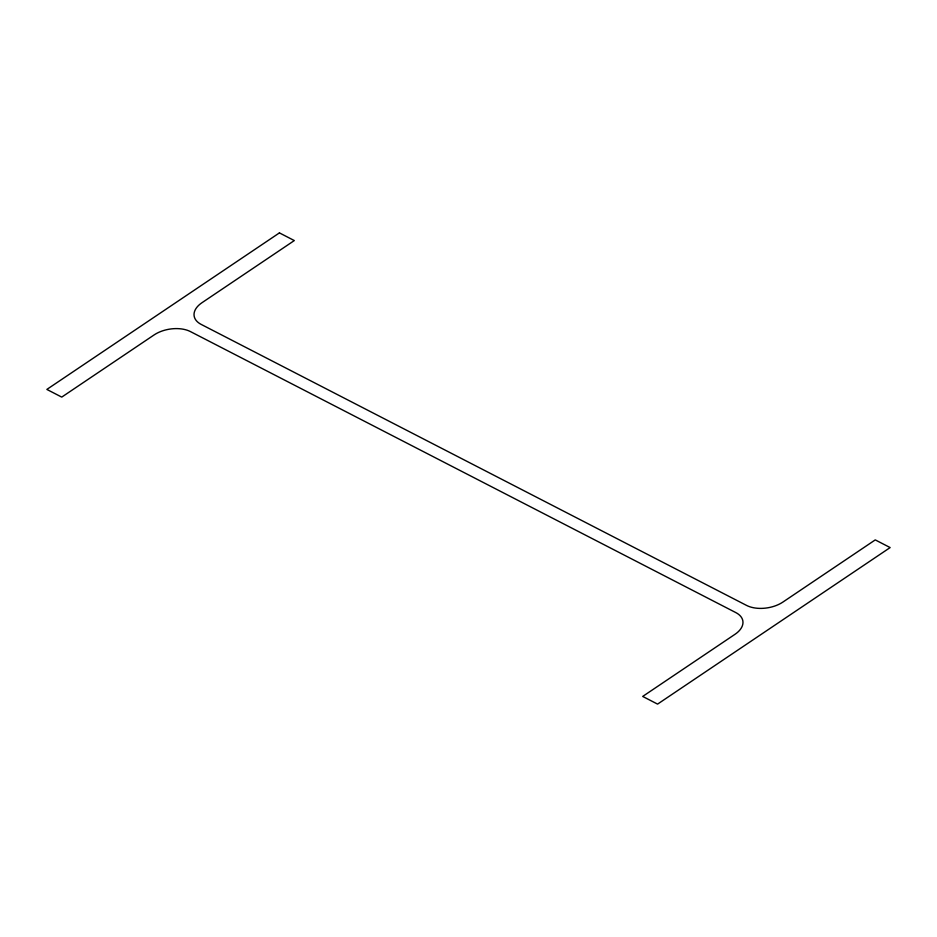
<?xml version="1.0" encoding="UTF-8"?>
<svg xmlns="http://www.w3.org/2000/svg" width="937" height="937" viewBox="0 0 937 937"><rect width="100%" height="100%" fill="white"/><g stroke="black" fill="none" stroke-linecap="round" stroke-linejoin="round"><path stroke-width="1.41" d="M279.425 232.891L46.85 389.429L61.737 397.101L154.066 334.954A25.955 15.144 -9.2 0 1 190.457 331.593L735.85 612.611A25.955 15.144 -9.2 0 1 735.018 634.29L642.688 696.437L657.575 704.109L890.15 547.571L875.263 539.899L782.934 602.046A25.955 15.144 -9.2 0 1 746.543 605.407L201.15 324.389A25.955 15.144 -9.2 0 1 201.982 302.71L294.312 240.563L279.425 232.891"/></g></svg>
